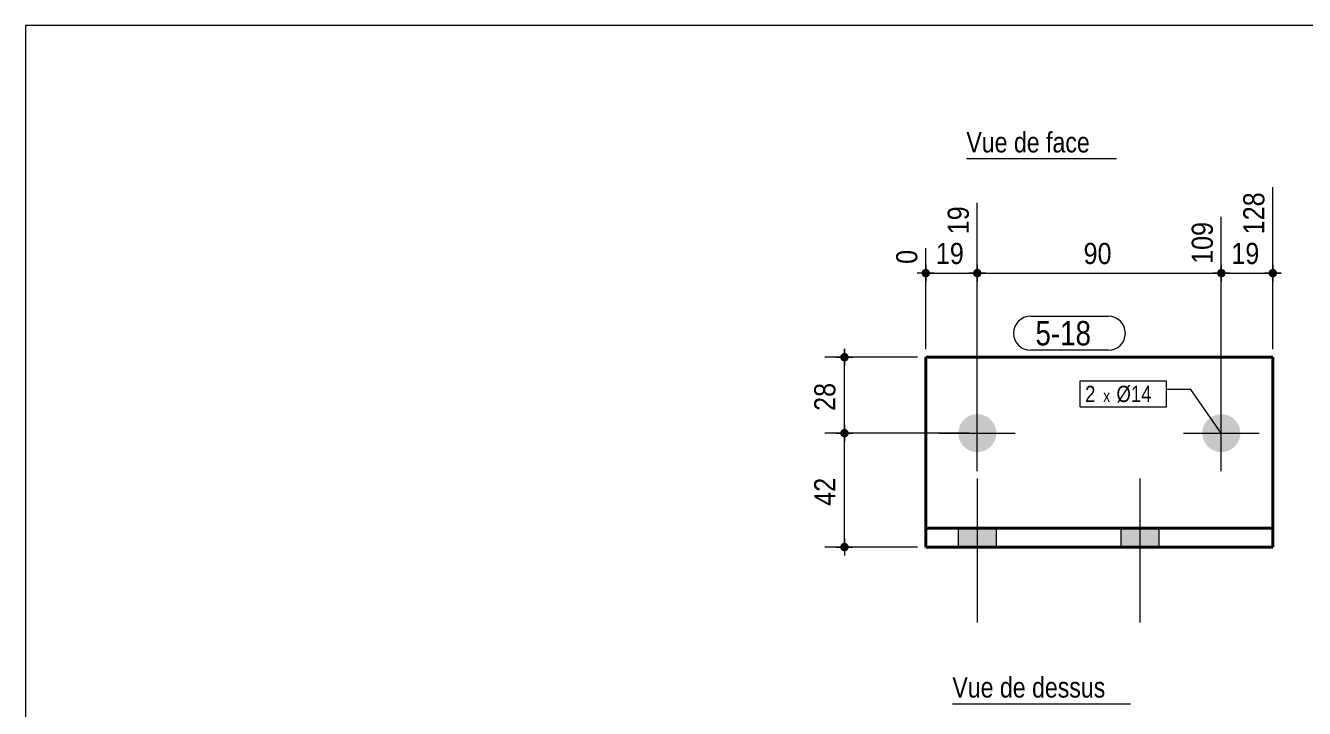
# Model space of a CAD drawing. Header units: millimetres. Extents: x 2 to 287, y 5 to 195.
# Drawn here: x 5 to 162.2, y 111.1 to 195 of the extents above; entities that cross this region are included whole.
import ezdxf

# ---------------------------------------------------------------- set-up
doc = ezdxf.new("R2010")
doc.units = ezdxf.units.MM
for name, color, linetype, lineweight in [('Autre type objet', 1, 'Continuous', 0), ('Boulon', 7, 'Continuous', 0), ('Cotation', 7, 'Continuous', 0), ('Désignation boulon', 3, 'Continuous', 0), ('Feuille dessin', 5, 'Continuous', 0), ('Piece', 2, 'Continuous', 0), ('Repère pièce', 3, 'Continuous', 0)]:
    doc.layers.add(name, color=color, linetype=linetype, lineweight=lineweight)
doc.styles.add('ARIAL', font='ARIAL.TTF')
doc.styles.add('COMIC_SANS_MS', font='COMIC.TTF')

# ---------------------------------------------------------------- blocks, each defined once
blk = doc.blocks.new('*A1')
at = {"layer": 'Boulon'}
for points in [[(121.96, 142.57), (121.9, 142.57), (121.84, 142.58), (121.78, 142.58), (121.73, 142.59), (121.67, 142.6), (121.61, 142.61), (121.56, 142.62), (121.5, 142.63), (121.45, 142.64), (121.39, 142.66), (121.34, 142.67), (121.28, 142.69), (121.23, 142.71), (121.17, 142.73), (121.12, 142.75), (121.07, 142.77), (121.02, 142.8), (120.96, 142.82), (120.91, 142.85), (120.86, 142.87), (120.81, 142.9), (120.76, 142.93), (120.72, 142.96), (120.67, 143), (120.62, 143.03), (120.58, 143.07), (120.53, 143.1), (120.49, 143.14), (120.45, 143.18), (120.4, 143.21), (120.36, 143.25), (120.32, 143.3), (120.28, 143.34), (120.25, 143.38), (120.21, 143.42), (120.17, 143.47), (120.14, 143.51), (120.11, 143.56), (120.07, 143.61), (120.04, 143.66), (120.01, 143.71), (119.98, 143.75), (119.96, 143.8), (119.93, 143.86), (119.9, 143.91), (119.88, 143.96), (119.86, 144.01), (119.84, 144.06), (119.82, 144.12), (119.8, 144.17), (119.78, 144.23), (119.76, 144.28), (119.75, 144.34), (119.74, 144.39), (119.72, 144.45), (119.71, 144.51), (119.71, 144.56), (119.7, 144.62), (119.69, 144.68), (119.69, 144.73), (119.68, 144.79), (119.68, 144.85), (119.68, 144.9), (119.68, 144.96), (119.68, 145.02), (119.69, 145.08), (119.69, 145.13), (119.7, 145.19), (119.71, 145.25), (119.71, 145.3), (119.72, 145.36), (119.74, 145.42), (119.75, 145.47), (119.76, 145.53), (119.78, 145.58), (119.8, 145.64), (119.82, 145.69), (119.84, 145.74), (119.86, 145.8), (119.88, 145.85), (119.9, 145.9), (119.93, 145.95), (119.96, 146), (119.98, 146.05), (120.01, 146.1), (120.04, 146.15), (120.07, 146.2), (120.11, 146.25), (120.14, 146.29), (120.17, 146.34), (120.21, 146.38), (120.25, 146.43), (120.28, 146.47), (120.32, 146.51), (120.36, 146.55), (120.4, 146.59), (120.45, 146.63), (120.49, 146.67), (120.53, 146.71), (120.58, 146.74), (120.62, 146.78), (120.67, 146.81), (120.72, 146.84), (120.76, 146.88), (120.81, 146.91), (120.86, 146.93), (120.91, 146.96), (120.96, 146.99), (121.02, 147.01), (121.07, 147.04), (121.12, 147.06), (121.17, 147.08), (121.23, 147.1), (121.28, 147.12), (121.34, 147.14), (121.39, 147.15), (121.45, 147.17), (121.5, 147.18), (121.56, 147.19), (121.61, 147.2), (121.67, 147.21), (121.73, 147.22), (121.78, 147.23), (121.84, 147.23), (121.9, 147.24), (121.96, 147.24), (122.01, 147.24), (122.07, 147.24), (122.13, 147.24), (122.18, 147.23), (122.24, 147.23), (122.3, 147.22), (122.36, 147.21), (122.41, 147.2), (122.47, 147.19), (122.52, 147.18), (122.58, 147.17), (122.64, 147.15), (122.69, 147.14), (122.75, 147.12), (122.8, 147.1), (122.85, 147.08), (122.91, 147.06), (122.96, 147.04), (123.01, 147.01), (123.06, 146.99), (123.11, 146.96), (123.16, 146.93), (123.21, 146.91), (123.26, 146.88), (123.31, 146.84), (123.36, 146.81), (123.4, 146.78), (123.45, 146.74), (123.49, 146.71), (123.54, 146.67), (123.58, 146.63), (123.62, 146.59), (123.66, 146.55), (123.7, 146.51), (123.74, 146.47), (123.78, 146.43), (123.82, 146.38), (123.85, 146.34), (123.89, 146.29), (123.92, 146.25), (123.95, 146.2), (123.98, 146.15), (124.01, 146.1), (124.04, 146.05), (124.07, 146), (124.1, 145.95), (124.12, 145.9), (124.15, 145.85), (124.17, 145.8), (124.19, 145.74), (124.21, 145.69), (124.23, 145.64), (124.25, 145.58), (124.26, 145.53), (124.28, 145.47), (124.29, 145.42), (124.3, 145.36), (124.31, 145.3), (124.32, 145.25), (124.33, 145.19), (124.34, 145.13), (124.34, 145.08), (124.34, 145.02), (124.35, 144.96), (124.35, 144.9), (124.35, 144.85), (124.34, 144.79), (124.34, 144.73), (124.34, 144.68), (124.33, 144.62), (124.32, 144.56), (124.31, 144.51), (124.3, 144.45), (124.29, 144.39), (124.28, 144.34), (124.26, 144.28), (124.25, 144.23), (124.23, 144.17), (124.21, 144.12), (124.19, 144.06), (124.17, 144.01), (124.15, 143.96), (124.12, 143.91), (124.1, 143.86), (124.07, 143.8), (124.04, 143.75), (124.01, 143.71), (123.98, 143.66), (123.95, 143.61), (123.92, 143.56), (123.89, 143.51), (123.85, 143.47), (123.82, 143.42), (123.78, 143.38), (123.74, 143.34), (123.7, 143.3), (123.66, 143.25), (123.62, 143.21), (123.58, 143.18), (123.54, 143.14), (123.49, 143.1), (123.45, 143.07), (123.4, 143.03), (123.36, 143), (123.31, 142.96), (123.26, 142.93), (123.21, 142.9), (123.16, 142.87), (123.11, 142.85), (123.06, 142.82), (123.01, 142.8), (122.96, 142.77), (122.91, 142.75), (122.85, 142.73), (122.8, 142.71), (122.75, 142.69), (122.69, 142.67), (122.64, 142.66), (122.58, 142.64), (122.52, 142.63), (122.47, 142.62), (122.41, 142.61), (122.36, 142.6), (122.3, 142.59), (122.24, 142.58), (122.18, 142.58), (122.13, 142.57), (122.07, 142.57), (122.01, 142.57)], [(151.96, 142.57), (151.9, 142.57), (151.84, 142.58), (151.78, 142.58), (151.73, 142.59), (151.67, 142.6), (151.61, 142.61), (151.56, 142.62), (151.5, 142.63), (151.45, 142.64), (151.39, 142.66), (151.34, 142.67), (151.28, 142.69), (151.23, 142.71), (151.17, 142.73), (151.12, 142.75), (151.07, 142.77), (151.02, 142.8), (150.96, 142.82), (150.91, 142.85), (150.86, 142.87), (150.81, 142.9), (150.76, 142.93), (150.72, 142.96), (150.67, 143), (150.62, 143.03), (150.58, 143.07), (150.53, 143.1), (150.49, 143.14), (150.45, 143.18), (150.4, 143.21), (150.36, 143.25), (150.32, 143.3), (150.28, 143.34), (150.25, 143.38), (150.21, 143.42), (150.17, 143.47), (150.14, 143.51), (150.11, 143.56), (150.07, 143.61), (150.04, 143.66), (150.01, 143.71), (149.98, 143.75), (149.96, 143.8), (149.93, 143.86), (149.9, 143.91), (149.88, 143.96), (149.86, 144.01), (149.84, 144.06), (149.82, 144.12), (149.8, 144.17), (149.78, 144.23), (149.76, 144.28), (149.75, 144.34), (149.74, 144.39), (149.72, 144.45), (149.71, 144.51), (149.71, 144.56), (149.7, 144.62), (149.69, 144.68), (149.69, 144.73), (149.68, 144.79), (149.68, 144.85), (149.68, 144.9), (149.68, 144.96), (149.68, 145.02), (149.69, 145.08), (149.69, 145.13), (149.7, 145.19), (149.71, 145.25), (149.71, 145.3), (149.72, 145.36), (149.74, 145.42), (149.75, 145.47), (149.76, 145.53), (149.78, 145.58), (149.8, 145.64), (149.82, 145.69), (149.84, 145.74), (149.86, 145.8), (149.88, 145.85), (149.9, 145.9), (149.93, 145.95), (149.96, 146), (149.98, 146.05), (150.01, 146.1), (150.04, 146.15), (150.07, 146.2), (150.11, 146.25), (150.14, 146.29), (150.17, 146.34), (150.21, 146.38), (150.25, 146.43), (150.28, 146.47), (150.32, 146.51), (150.36, 146.55), (150.4, 146.59), (150.45, 146.63), (150.49, 146.67), (150.53, 146.71), (150.58, 146.74), (150.62, 146.78), (150.67, 146.81), (150.72, 146.84), (150.76, 146.88), (150.81, 146.91), (150.86, 146.93), (150.91, 146.96), (150.96, 146.99), (151.02, 147.01), (151.07, 147.04), (151.12, 147.06), (151.17, 147.08), (151.23, 147.1), (151.28, 147.12), (151.34, 147.14), (151.39, 147.15), (151.45, 147.17), (151.5, 147.18), (151.56, 147.19), (151.61, 147.2), (151.67, 147.21), (151.73, 147.22), (151.78, 147.23), (151.84, 147.23), (151.9, 147.24), (151.96, 147.24), (152.01, 147.24), (152.07, 147.24), (152.13, 147.24), (152.18, 147.23), (152.24, 147.23), (152.3, 147.22), (152.36, 147.21), (152.41, 147.2), (152.47, 147.19), (152.52, 147.18), (152.58, 147.17), (152.64, 147.15), (152.69, 147.14), (152.75, 147.12), (152.8, 147.1), (152.85, 147.08), (152.91, 147.06), (152.96, 147.04), (153.01, 147.01), (153.06, 146.99), (153.11, 146.96), (153.16, 146.93), (153.21, 146.91), (153.26, 146.88), (153.31, 146.84), (153.36, 146.81), (153.4, 146.78), (153.45, 146.74), (153.49, 146.71), (153.54, 146.67), (153.58, 146.63), (153.62, 146.59), (153.66, 146.55), (153.7, 146.51), (153.74, 146.47), (153.78, 146.43), (153.82, 146.38), (153.85, 146.34), (153.89, 146.29), (153.92, 146.25), (153.95, 146.2), (153.98, 146.15), (154.01, 146.1), (154.04, 146.05), (154.07, 146), (154.1, 145.95), (154.12, 145.9), (154.15, 145.85), (154.17, 145.8), (154.19, 145.74), (154.21, 145.69), (154.23, 145.64), (154.25, 145.58), (154.26, 145.53), (154.28, 145.47), (154.29, 145.42), (154.3, 145.36), (154.31, 145.3), (154.32, 145.25), (154.33, 145.19), (154.34, 145.13), (154.34, 145.08), (154.34, 145.02), (154.35, 144.96), (154.35, 144.9), (154.35, 144.85), (154.34, 144.79), (154.34, 144.73), (154.34, 144.68), (154.33, 144.62), (154.32, 144.56), (154.31, 144.51), (154.3, 144.45), (154.29, 144.39), (154.28, 144.34), (154.26, 144.28), (154.25, 144.23), (154.23, 144.17), (154.21, 144.12), (154.19, 144.06), (154.17, 144.01), (154.15, 143.96), (154.12, 143.91), (154.1, 143.86), (154.07, 143.8), (154.04, 143.75), (154.01, 143.71), (153.98, 143.66), (153.95, 143.61), (153.92, 143.56), (153.89, 143.51), (153.85, 143.47), (153.82, 143.42), (153.78, 143.38), (153.74, 143.34), (153.7, 143.3), (153.66, 143.25), (153.62, 143.21), (153.58, 143.18), (153.54, 143.14), (153.49, 143.1), (153.45, 143.07), (153.4, 143.03), (153.36, 143), (153.31, 142.96), (153.26, 142.93), (153.21, 142.9), (153.16, 142.87), (153.11, 142.85), (153.06, 142.82), (153.01, 142.8), (152.96, 142.77), (152.91, 142.75), (152.85, 142.73), (152.8, 142.71), (152.75, 142.69), (152.69, 142.67), (152.64, 142.66), (152.58, 142.64), (152.52, 142.63), (152.47, 142.62), (152.41, 142.61), (152.36, 142.6), (152.3, 142.59), (152.24, 142.58), (152.18, 142.58), (152.13, 142.57), (152.07, 142.57), (152.01, 142.57)]]:
    blk.add_hatch(color=256, dxfattribs=at).paths.add_polyline_path(points, flags=17)
at = {"layer": 'Boulon', "linetype": 'Continuous', "lineweight": 0}
for p, q in [((122.01, 140.24), (122.01, 149.57)), ((152.01, 140.24), (152.01, 149.57)), ((117.35, 144.9), (126.68, 144.9)), ((147.35, 144.9), (156.68, 144.9))]:
    blk.add_line(p, q, dxfattribs=at)
blk = doc.blocks.new('*A2')
at = {"layer": 'Boulon'}
for points in [[(124.35, 133.24), (124.35, 130.9), (119.68, 130.9), (119.68, 133.24)], [(144.35, 133.24), (144.35, 130.9), (139.68, 130.9), (139.68, 133.24)]]:
    blk.add_hatch(color=256, dxfattribs=at).paths.add_polyline_path(points, flags=17)
at = {"layer": 'Boulon', "linetype": 'Continuous', "lineweight": 0}
for p, q in [((122.01, 139.32), (122.01, 121.65)), ((142.01, 139.32), (142.01, 121.65)), ((119.68, 133.24), (119.68, 130.9)), ((124.35, 133.24), (124.35, 130.9)), ((139.68, 133.24), (139.68, 130.9)), ((144.35, 133.24), (144.35, 130.9))]:
    blk.add_line(p, q, dxfattribs=at)
blk = doc.blocks.new('*A3')
at = {"layer": 'Piece', "color": 2, "linetype": 'Continuous', "lineweight": 40}
for p, q in [((115.68, 154.236667), (158.346667, 154.236667)), ((115.68, 154.236667), (115.68, 133.236667)), ((158.346667, 154.236667), (158.346667, 133.236667)), ((115.68, 133.236667), (115.68, 130.903333)), ((115.68, 133.236667), (158.346667, 133.236667)), ((158.346667, 133.236667), (158.346667, 130.903333)), ((115.68, 130.903333), (158.346667, 130.903333))]:
    blk.add_line(p, q, dxfattribs=at)
blk = doc.blocks.new('*A7')
at = {"layer": 'Feuille dessin', "linetype": 'Continuous', "lineweight": 0}
for p, q in [((282, 195), (5, 195)), ((5, 195), (5, 5))]:
    blk.add_line(p, q, dxfattribs=at)
blk = doc.blocks.new('*A12')
at = {"layer": 'Cotation'}
for points in [[(105.65, 144.39), (105.63, 144.39), (105.6, 144.39), (105.58, 144.39), (105.55, 144.4), (105.53, 144.41), (105.5, 144.41), (105.48, 144.42), (105.46, 144.43), (105.43, 144.45), (105.41, 144.46), (105.39, 144.47), (105.37, 144.49), (105.35, 144.5), (105.33, 144.52), (105.31, 144.54), (105.29, 144.56), (105.28, 144.57), (105.26, 144.59), (105.25, 144.62), (105.23, 144.64), (105.22, 144.66), (105.21, 144.68), (105.2, 144.71), (105.19, 144.73), (105.18, 144.75), (105.18, 144.78), (105.17, 144.8), (105.17, 144.83), (105.16, 144.85), (105.16, 144.88), (105.16, 144.9), (105.16, 144.93), (105.16, 144.96), (105.17, 144.98), (105.17, 145.01), (105.18, 145.03), (105.18, 145.06), (105.19, 145.08), (105.2, 145.1), (105.21, 145.13), (105.22, 145.15), (105.23, 145.17), (105.25, 145.19), (105.26, 145.21), (105.28, 145.23), (105.29, 145.25), (105.31, 145.27), (105.33, 145.29), (105.35, 145.31), (105.37, 145.32), (105.39, 145.34), (105.41, 145.35), (105.43, 145.36), (105.46, 145.37), (105.48, 145.39), (105.5, 145.39), (105.53, 145.4), (105.55, 145.41), (105.58, 145.41), (105.6, 145.42), (105.63, 145.42), (105.65, 145.42), (105.68, 145.42), (105.71, 145.42), (105.73, 145.42), (105.76, 145.42), (105.78, 145.41), (105.81, 145.41), (105.83, 145.4), (105.86, 145.39), (105.88, 145.39), (105.9, 145.37), (105.93, 145.36), (105.95, 145.35), (105.97, 145.34), (105.99, 145.32), (106.01, 145.31), (106.03, 145.29), (106.05, 145.27), (106.07, 145.25), (106.08, 145.23), (106.1, 145.21), (106.11, 145.19), (106.13, 145.17), (106.14, 145.15), (106.15, 145.13), (106.16, 145.1), (106.17, 145.08), (106.18, 145.06), (106.18, 145.03), (106.19, 145.01), (106.19, 144.98), (106.2, 144.96), (106.2, 144.93), (106.2, 144.9), (106.2, 144.88), (106.2, 144.85), (106.19, 144.83), (106.19, 144.8), (106.18, 144.78), (106.18, 144.75), (106.17, 144.73), (106.16, 144.71), (106.15, 144.68), (106.14, 144.66), (106.13, 144.64), (106.11, 144.62), (106.1, 144.59), (106.08, 144.57), (106.07, 144.56), (106.05, 144.54), (106.03, 144.52), (106.01, 144.5), (105.99, 144.49), (105.97, 144.47), (105.95, 144.46), (105.93, 144.45), (105.9, 144.43), (105.88, 144.42), (105.86, 144.41), (105.83, 144.41), (105.81, 144.4), (105.78, 144.39), (105.76, 144.39), (105.73, 144.39), (105.71, 144.39), (105.68, 144.38)], [(105.65, 130.38), (105.63, 130.39), (105.6, 130.39), (105.58, 130.39), (105.55, 130.4), (105.53, 130.41), (105.5, 130.41), (105.48, 130.42), (105.46, 130.43), (105.43, 130.44), (105.41, 130.46), (105.39, 130.47), (105.37, 130.49), (105.35, 130.5), (105.33, 130.52), (105.31, 130.54), (105.29, 130.55), (105.28, 130.57), (105.26, 130.59), (105.25, 130.61), (105.23, 130.64), (105.22, 130.66), (105.21, 130.68), (105.2, 130.7), (105.19, 130.73), (105.18, 130.75), (105.18, 130.78), (105.17, 130.8), (105.17, 130.83), (105.16, 130.85), (105.16, 130.88), (105.16, 130.9), (105.16, 130.93), (105.16, 130.95), (105.17, 130.98), (105.17, 131), (105.18, 131.03), (105.18, 131.05), (105.19, 131.08), (105.2, 131.1), (105.21, 131.13), (105.22, 131.15), (105.23, 131.17), (105.25, 131.19), (105.26, 131.21), (105.28, 131.23), (105.29, 131.25), (105.31, 131.27), (105.33, 131.29), (105.35, 131.31), (105.37, 131.32), (105.39, 131.34), (105.41, 131.35), (105.43, 131.36), (105.46, 131.37), (105.48, 131.38), (105.5, 131.39), (105.53, 131.4), (105.55, 131.41), (105.58, 131.41), (105.6, 131.42), (105.63, 131.42), (105.65, 131.42), (105.68, 131.42), (105.71, 131.42), (105.73, 131.42), (105.76, 131.42), (105.78, 131.41), (105.81, 131.41), (105.83, 131.4), (105.86, 131.39), (105.88, 131.38), (105.9, 131.37), (105.93, 131.36), (105.95, 131.35), (105.97, 131.34), (105.99, 131.32), (106.01, 131.31), (106.03, 131.29), (106.05, 131.27), (106.07, 131.25), (106.08, 131.23), (106.1, 131.21), (106.11, 131.19), (106.13, 131.17), (106.14, 131.15), (106.15, 131.13), (106.16, 131.1), (106.17, 131.08), (106.18, 131.05), (106.18, 131.03), (106.19, 131), (106.19, 130.98), (106.2, 130.95), (106.2, 130.93), (106.2, 130.9), (106.2, 130.88), (106.2, 130.85), (106.19, 130.83), (106.19, 130.8), (106.18, 130.78), (106.18, 130.75), (106.17, 130.73), (106.16, 130.7), (106.15, 130.68), (106.14, 130.66), (106.13, 130.64), (106.11, 130.61), (106.1, 130.59), (106.08, 130.57), (106.07, 130.55), (106.05, 130.54), (106.03, 130.52), (106.01, 130.5), (105.99, 130.49), (105.97, 130.47), (105.95, 130.46), (105.93, 130.44), (105.9, 130.43), (105.88, 130.42), (105.86, 130.41), (105.83, 130.41), (105.81, 130.4), (105.78, 130.39), (105.76, 130.39), (105.73, 130.39), (105.71, 130.38), (105.68, 130.38)]]:
    blk.add_hatch(color=256, dxfattribs=at).paths.add_polyline_path(points, flags=17)
at = {"layer": 'Cotation', "linetype": 'Continuous', "lineweight": 0}
for p, q in [((121.01, 144.9), (103.26, 144.9)), ((104.64, 144.9), (106.72, 144.9)), ((105.68, 145.94), (105.68, 143.86)), ((105.68, 144.9), (105.68, 145.94)), ((105.68, 130.9), (105.68, 144.9)), ((114.68, 130.9), (103.26, 130.9)), ((104.64, 130.9), (106.72, 130.9)), ((105.68, 131.94), (105.68, 129.86)), ((105.68, 130.9), (105.68, 129.86))]:
    blk.add_line(p, q, dxfattribs=at)
at = {"layer": 'Cotation'}
for p in [(105.68, 144.9), (105.68, 130.9)]:
    blk.add_point(p, dxfattribs=at)
at = {"layer": 'Cotation', "style": 'ARIAL', "width": 0.85}
blk.add_text('42', height=2.6, rotation=90.0002, dxfattribs=at).set_placement((104.56, 135.98))
blk = doc.blocks.new('*A13')
at = {"layer": 'Cotation'}
for points in [[(105.65, 153.72), (105.63, 153.72), (105.6, 153.72), (105.58, 153.73), (105.55, 153.73), (105.53, 153.74), (105.5, 153.75), (105.48, 153.76), (105.46, 153.77), (105.43, 153.78), (105.41, 153.79), (105.39, 153.8), (105.37, 153.82), (105.35, 153.83), (105.33, 153.85), (105.31, 153.87), (105.29, 153.89), (105.28, 153.91), (105.26, 153.93), (105.25, 153.95), (105.23, 153.97), (105.22, 153.99), (105.21, 154.01), (105.2, 154.04), (105.19, 154.06), (105.18, 154.09), (105.18, 154.11), (105.17, 154.14), (105.17, 154.16), (105.16, 154.19), (105.16, 154.21), (105.16, 154.24), (105.16, 154.26), (105.16, 154.29), (105.17, 154.31), (105.17, 154.34), (105.18, 154.36), (105.18, 154.39), (105.19, 154.41), (105.2, 154.44), (105.21, 154.46), (105.22, 154.48), (105.23, 154.5), (105.25, 154.53), (105.26, 154.55), (105.28, 154.57), (105.29, 154.59), (105.31, 154.6), (105.33, 154.62), (105.35, 154.64), (105.37, 154.65), (105.39, 154.67), (105.41, 154.68), (105.43, 154.7), (105.46, 154.71), (105.48, 154.72), (105.5, 154.73), (105.53, 154.73), (105.55, 154.74), (105.58, 154.75), (105.6, 154.75), (105.63, 154.75), (105.65, 154.76), (105.68, 154.76), (105.71, 154.76), (105.73, 154.75), (105.76, 154.75), (105.78, 154.75), (105.81, 154.74), (105.83, 154.73), (105.86, 154.73), (105.88, 154.72), (105.9, 154.71), (105.93, 154.7), (105.95, 154.68), (105.97, 154.67), (105.99, 154.65), (106.01, 154.64), (106.03, 154.62), (106.05, 154.6), (106.07, 154.59), (106.08, 154.57), (106.1, 154.55), (106.11, 154.53), (106.13, 154.5), (106.14, 154.48), (106.15, 154.46), (106.16, 154.44), (106.17, 154.41), (106.18, 154.39), (106.18, 154.36), (106.19, 154.34), (106.19, 154.31), (106.2, 154.29), (106.2, 154.26), (106.2, 154.24), (106.2, 154.21), (106.2, 154.19), (106.19, 154.16), (106.19, 154.14), (106.18, 154.11), (106.18, 154.09), (106.17, 154.06), (106.16, 154.04), (106.15, 154.01), (106.14, 153.99), (106.13, 153.97), (106.11, 153.95), (106.1, 153.93), (106.08, 153.91), (106.07, 153.89), (106.05, 153.87), (106.03, 153.85), (106.01, 153.83), (105.99, 153.82), (105.97, 153.8), (105.95, 153.79), (105.93, 153.78), (105.9, 153.77), (105.88, 153.76), (105.86, 153.75), (105.83, 153.74), (105.81, 153.73), (105.78, 153.73), (105.76, 153.72), (105.73, 153.72), (105.71, 153.72), (105.68, 153.72)], [(105.65, 144.39), (105.63, 144.39), (105.6, 144.39), (105.58, 144.39), (105.55, 144.4), (105.53, 144.41), (105.5, 144.41), (105.48, 144.42), (105.46, 144.43), (105.43, 144.45), (105.41, 144.46), (105.39, 144.47), (105.37, 144.49), (105.35, 144.5), (105.33, 144.52), (105.31, 144.54), (105.29, 144.56), (105.28, 144.57), (105.26, 144.59), (105.25, 144.62), (105.23, 144.64), (105.22, 144.66), (105.21, 144.68), (105.2, 144.71), (105.19, 144.73), (105.18, 144.75), (105.18, 144.78), (105.17, 144.8), (105.17, 144.83), (105.16, 144.85), (105.16, 144.88), (105.16, 144.9), (105.16, 144.93), (105.16, 144.96), (105.17, 144.98), (105.17, 145.01), (105.18, 145.03), (105.18, 145.06), (105.19, 145.08), (105.2, 145.1), (105.21, 145.13), (105.22, 145.15), (105.23, 145.17), (105.25, 145.19), (105.26, 145.21), (105.28, 145.23), (105.29, 145.25), (105.31, 145.27), (105.33, 145.29), (105.35, 145.31), (105.37, 145.32), (105.39, 145.34), (105.41, 145.35), (105.43, 145.36), (105.46, 145.37), (105.48, 145.39), (105.5, 145.39), (105.53, 145.4), (105.55, 145.41), (105.58, 145.41), (105.6, 145.42), (105.63, 145.42), (105.65, 145.42), (105.68, 145.42), (105.71, 145.42), (105.73, 145.42), (105.76, 145.42), (105.78, 145.41), (105.81, 145.41), (105.83, 145.4), (105.86, 145.39), (105.88, 145.39), (105.9, 145.37), (105.93, 145.36), (105.95, 145.35), (105.97, 145.34), (105.99, 145.32), (106.01, 145.31), (106.03, 145.29), (106.05, 145.27), (106.07, 145.25), (106.08, 145.23), (106.1, 145.21), (106.11, 145.19), (106.13, 145.17), (106.14, 145.15), (106.15, 145.13), (106.16, 145.1), (106.17, 145.08), (106.18, 145.06), (106.18, 145.03), (106.19, 145.01), (106.19, 144.98), (106.2, 144.96), (106.2, 144.93), (106.2, 144.9), (106.2, 144.88), (106.2, 144.85), (106.19, 144.83), (106.19, 144.8), (106.18, 144.78), (106.18, 144.75), (106.17, 144.73), (106.16, 144.71), (106.15, 144.68), (106.14, 144.66), (106.13, 144.64), (106.11, 144.62), (106.1, 144.59), (106.08, 144.57), (106.07, 144.56), (106.05, 144.54), (106.03, 144.52), (106.01, 144.5), (105.99, 144.49), (105.97, 144.47), (105.95, 144.46), (105.93, 144.45), (105.9, 144.43), (105.88, 144.42), (105.86, 144.41), (105.83, 144.41), (105.81, 144.4), (105.78, 144.39), (105.76, 144.39), (105.73, 144.39), (105.71, 144.39), (105.68, 144.38)]]:
    blk.add_hatch(color=256, dxfattribs=at).paths.add_polyline_path(points, flags=17)
at = {"layer": 'Cotation', "linetype": 'Continuous', "lineweight": 0}
for p, q in [((114.68, 154.24), (103.26, 154.24)), ((104.64, 154.24), (106.72, 154.24)), ((105.68, 155.28), (105.68, 153.2)), ((105.68, 154.24), (105.68, 155.28)), ((105.68, 144.9), (105.68, 154.24)), ((121.01, 144.9), (103.26, 144.9)), ((104.64, 144.9), (106.72, 144.9)), ((105.68, 145.94), (105.68, 143.86)), ((105.68, 144.9), (105.68, 143.86))]:
    blk.add_line(p, q, dxfattribs=at)
at = {"layer": 'Cotation'}
for p in [(105.68, 154.24), (105.68, 144.9)]:
    blk.add_point(p, dxfattribs=at)
at = {"layer": 'Cotation', "style": 'ARIAL', "width": 0.85}
blk.add_text('28', height=2.6, rotation=90.0002, dxfattribs=at).set_placement((104.56, 147.64))
blk = doc.blocks.new('*A14')
at = {"layer": 'Cotation'}
for points in [[(115.65, 164.05), (115.63, 164.05), (115.6, 164.06), (115.58, 164.06), (115.55, 164.07), (115.53, 164.07), (115.5, 164.08), (115.48, 164.09), (115.46, 164.1), (115.43, 164.11), (115.41, 164.12), (115.39, 164.14), (115.37, 164.15), (115.35, 164.17), (115.33, 164.18), (115.31, 164.2), (115.29, 164.22), (115.28, 164.24), (115.26, 164.26), (115.25, 164.28), (115.23, 164.3), (115.22, 164.32), (115.21, 164.35), (115.2, 164.37), (115.19, 164.39), (115.18, 164.42), (115.18, 164.44), (115.17, 164.47), (115.17, 164.49), (115.16, 164.52), (115.16, 164.54), (115.16, 164.57), (115.16, 164.6), (115.16, 164.62), (115.17, 164.65), (115.17, 164.67), (115.18, 164.7), (115.18, 164.72), (115.19, 164.75), (115.2, 164.77), (115.21, 164.79), (115.22, 164.82), (115.23, 164.84), (115.25, 164.86), (115.26, 164.88), (115.28, 164.9), (115.29, 164.92), (115.31, 164.94), (115.33, 164.96), (115.35, 164.97), (115.37, 164.99), (115.39, 165), (115.41, 165.02), (115.43, 165.03), (115.46, 165.04), (115.48, 165.05), (115.5, 165.06), (115.53, 165.07), (115.55, 165.07), (115.58, 165.08), (115.6, 165.08), (115.63, 165.09), (115.65, 165.09), (115.68, 165.09), (115.71, 165.09), (115.73, 165.09), (115.76, 165.08), (115.78, 165.08), (115.81, 165.07), (115.83, 165.07), (115.86, 165.06), (115.88, 165.05), (115.9, 165.04), (115.93, 165.03), (115.95, 165.02), (115.97, 165), (115.99, 164.99), (116.01, 164.97), (116.03, 164.96), (116.05, 164.94), (116.07, 164.92), (116.08, 164.9), (116.1, 164.88), (116.11, 164.86), (116.13, 164.84), (116.14, 164.82), (116.15, 164.79), (116.16, 164.77), (116.17, 164.75), (116.18, 164.72), (116.18, 164.7), (116.19, 164.67), (116.19, 164.65), (116.2, 164.62), (116.2, 164.6), (116.2, 164.57), (116.2, 164.54), (116.2, 164.52), (116.19, 164.49), (116.19, 164.47), (116.18, 164.44), (116.18, 164.42), (116.17, 164.39), (116.16, 164.37), (116.15, 164.35), (116.14, 164.32), (116.13, 164.3), (116.11, 164.28), (116.1, 164.26), (116.08, 164.24), (116.07, 164.22), (116.05, 164.2), (116.03, 164.18), (116.01, 164.17), (115.99, 164.15), (115.97, 164.14), (115.95, 164.12), (115.93, 164.11), (115.9, 164.1), (115.88, 164.09), (115.86, 164.08), (115.83, 164.07), (115.81, 164.07), (115.78, 164.06), (115.76, 164.06), (115.73, 164.05), (115.71, 164.05), (115.68, 164.05)], [(121.99, 164.05), (121.96, 164.05), (121.94, 164.06), (121.91, 164.06), (121.89, 164.07), (121.86, 164.07), (121.84, 164.08), (121.81, 164.09), (121.79, 164.1), (121.77, 164.11), (121.75, 164.12), (121.72, 164.14), (121.7, 164.15), (121.68, 164.17), (121.66, 164.18), (121.65, 164.2), (121.63, 164.22), (121.61, 164.24), (121.6, 164.26), (121.58, 164.28), (121.57, 164.3), (121.55, 164.32), (121.54, 164.35), (121.53, 164.37), (121.52, 164.39), (121.52, 164.42), (121.51, 164.44), (121.5, 164.47), (121.5, 164.49), (121.5, 164.52), (121.49, 164.54), (121.49, 164.57), (121.49, 164.6), (121.5, 164.62), (121.5, 164.65), (121.5, 164.67), (121.51, 164.7), (121.52, 164.72), (121.52, 164.75), (121.53, 164.77), (121.54, 164.79), (121.55, 164.82), (121.57, 164.84), (121.58, 164.86), (121.6, 164.88), (121.61, 164.9), (121.63, 164.92), (121.65, 164.94), (121.66, 164.96), (121.68, 164.97), (121.7, 164.99), (121.72, 165), (121.75, 165.02), (121.77, 165.03), (121.79, 165.04), (121.81, 165.05), (121.84, 165.06), (121.86, 165.07), (121.89, 165.07), (121.91, 165.08), (121.94, 165.08), (121.96, 165.09), (121.99, 165.09), (122.01, 165.09), (122.04, 165.09), (122.06, 165.09), (122.09, 165.08), (122.11, 165.08), (122.14, 165.07), (122.16, 165.07), (122.19, 165.06), (122.21, 165.05), (122.24, 165.04), (122.26, 165.03), (122.28, 165.02), (122.3, 165), (122.32, 164.99), (122.34, 164.97), (122.36, 164.96), (122.38, 164.94), (122.4, 164.92), (122.42, 164.9), (122.43, 164.88), (122.45, 164.86), (122.46, 164.84), (122.47, 164.82), (122.48, 164.79), (122.49, 164.77), (122.5, 164.75), (122.51, 164.72), (122.52, 164.7), (122.52, 164.67), (122.53, 164.65), (122.53, 164.62), (122.53, 164.6), (122.53, 164.57), (122.53, 164.54), (122.53, 164.52), (122.53, 164.49), (122.52, 164.47), (122.52, 164.44), (122.51, 164.42), (122.5, 164.39), (122.49, 164.37), (122.48, 164.35), (122.47, 164.32), (122.46, 164.3), (122.45, 164.28), (122.43, 164.26), (122.42, 164.24), (122.4, 164.22), (122.38, 164.2), (122.36, 164.18), (122.34, 164.17), (122.32, 164.15), (122.3, 164.14), (122.28, 164.12), (122.26, 164.11), (122.24, 164.1), (122.21, 164.09), (122.19, 164.08), (122.16, 164.07), (122.14, 164.07), (122.11, 164.06), (122.09, 164.06), (122.06, 164.05), (122.04, 164.05), (122.01, 164.05)]]:
    blk.add_hatch(color=256, dxfattribs=at).paths.add_polyline_path(points, flags=17)
at = {"layer": 'Cotation', "linetype": 'Continuous', "lineweight": 0}
for p, q in [((122.01, 145.9), (122.01, 173.21)), ((115.68, 155.24), (115.68, 167.64)), ((115.68, 165.61), (115.68, 163.53)), ((122.01, 165.61), (122.01, 163.53)), ((116.72, 164.57), (114.64, 164.57)), ((115.68, 164.57), (114.64, 164.57)), ((115.68, 164.57), (122.01, 164.57)), ((123.05, 164.57), (120.97, 164.57)), ((122.01, 164.57), (123.05, 164.57))]:
    blk.add_line(p, q, dxfattribs=at)
at = {"layer": 'Cotation'}
for p in [(115.68, 164.57), (122.01, 164.57)]:
    blk.add_point(p, dxfattribs=at)
at = {"layer": 'Cotation', "style": 'ARIAL', "width": 0.85}
for s, p in [('19', (120.97, 169.35)), ('0', (114.64, 165.71))]:
    blk.add_text(s, height=2.6, rotation=90.0002, dxfattribs=at).set_placement(p)
blk.add_text('19', height=2.6, dxfattribs=at).set_placement((116.92, 165.69))
blk = doc.blocks.new('*A15')
at = {"layer": 'Cotation'}
for points in [[(121.99, 164.05), (121.96, 164.05), (121.94, 164.06), (121.91, 164.06), (121.89, 164.07), (121.86, 164.07), (121.84, 164.08), (121.81, 164.09), (121.79, 164.1), (121.77, 164.11), (121.75, 164.12), (121.72, 164.14), (121.7, 164.15), (121.68, 164.17), (121.66, 164.18), (121.65, 164.2), (121.63, 164.22), (121.61, 164.24), (121.6, 164.26), (121.58, 164.28), (121.57, 164.3), (121.55, 164.32), (121.54, 164.35), (121.53, 164.37), (121.52, 164.39), (121.52, 164.42), (121.51, 164.44), (121.5, 164.47), (121.5, 164.49), (121.5, 164.52), (121.49, 164.54), (121.49, 164.57), (121.49, 164.6), (121.5, 164.62), (121.5, 164.65), (121.5, 164.67), (121.51, 164.7), (121.52, 164.72), (121.52, 164.75), (121.53, 164.77), (121.54, 164.79), (121.55, 164.82), (121.57, 164.84), (121.58, 164.86), (121.6, 164.88), (121.61, 164.9), (121.63, 164.92), (121.65, 164.94), (121.66, 164.96), (121.68, 164.97), (121.7, 164.99), (121.72, 165), (121.75, 165.02), (121.77, 165.03), (121.79, 165.04), (121.81, 165.05), (121.84, 165.06), (121.86, 165.07), (121.89, 165.07), (121.91, 165.08), (121.94, 165.08), (121.96, 165.09), (121.99, 165.09), (122.01, 165.09), (122.04, 165.09), (122.06, 165.09), (122.09, 165.08), (122.11, 165.08), (122.14, 165.07), (122.16, 165.07), (122.19, 165.06), (122.21, 165.05), (122.24, 165.04), (122.26, 165.03), (122.28, 165.02), (122.3, 165), (122.32, 164.99), (122.34, 164.97), (122.36, 164.96), (122.38, 164.94), (122.4, 164.92), (122.42, 164.9), (122.43, 164.88), (122.45, 164.86), (122.46, 164.84), (122.47, 164.82), (122.48, 164.79), (122.49, 164.77), (122.5, 164.75), (122.51, 164.72), (122.52, 164.7), (122.52, 164.67), (122.53, 164.65), (122.53, 164.62), (122.53, 164.6), (122.53, 164.57), (122.53, 164.54), (122.53, 164.52), (122.53, 164.49), (122.52, 164.47), (122.52, 164.44), (122.51, 164.42), (122.5, 164.39), (122.49, 164.37), (122.48, 164.35), (122.47, 164.32), (122.46, 164.3), (122.45, 164.28), (122.43, 164.26), (122.42, 164.24), (122.4, 164.22), (122.38, 164.2), (122.36, 164.18), (122.34, 164.17), (122.32, 164.15), (122.3, 164.14), (122.28, 164.12), (122.26, 164.11), (122.24, 164.1), (122.21, 164.09), (122.19, 164.08), (122.16, 164.07), (122.14, 164.07), (122.11, 164.06), (122.09, 164.06), (122.06, 164.05), (122.04, 164.05), (122.01, 164.05)], [(151.99, 164.05), (151.96, 164.05), (151.94, 164.06), (151.91, 164.06), (151.89, 164.07), (151.86, 164.07), (151.84, 164.08), (151.81, 164.09), (151.79, 164.1), (151.77, 164.11), (151.75, 164.12), (151.72, 164.14), (151.7, 164.15), (151.68, 164.17), (151.66, 164.18), (151.65, 164.2), (151.63, 164.22), (151.61, 164.24), (151.6, 164.26), (151.58, 164.28), (151.57, 164.3), (151.55, 164.32), (151.54, 164.35), (151.53, 164.37), (151.52, 164.39), (151.52, 164.42), (151.51, 164.44), (151.5, 164.47), (151.5, 164.49), (151.5, 164.52), (151.49, 164.54), (151.49, 164.57), (151.49, 164.6), (151.5, 164.62), (151.5, 164.65), (151.5, 164.67), (151.51, 164.7), (151.52, 164.72), (151.52, 164.75), (151.53, 164.77), (151.54, 164.79), (151.55, 164.82), (151.57, 164.84), (151.58, 164.86), (151.6, 164.88), (151.61, 164.9), (151.63, 164.92), (151.65, 164.94), (151.66, 164.96), (151.68, 164.97), (151.7, 164.99), (151.72, 165), (151.75, 165.02), (151.77, 165.03), (151.79, 165.04), (151.81, 165.05), (151.84, 165.06), (151.86, 165.07), (151.89, 165.07), (151.91, 165.08), (151.94, 165.08), (151.96, 165.09), (151.99, 165.09), (152.01, 165.09), (152.04, 165.09), (152.06, 165.09), (152.09, 165.08), (152.11, 165.08), (152.14, 165.07), (152.16, 165.07), (152.19, 165.06), (152.21, 165.05), (152.24, 165.04), (152.26, 165.03), (152.28, 165.02), (152.3, 165), (152.32, 164.99), (152.34, 164.97), (152.36, 164.96), (152.38, 164.94), (152.4, 164.92), (152.42, 164.9), (152.43, 164.88), (152.45, 164.86), (152.46, 164.84), (152.47, 164.82), (152.48, 164.79), (152.49, 164.77), (152.5, 164.75), (152.51, 164.72), (152.52, 164.7), (152.52, 164.67), (152.53, 164.65), (152.53, 164.62), (152.53, 164.6), (152.53, 164.57), (152.53, 164.54), (152.53, 164.52), (152.53, 164.49), (152.52, 164.47), (152.52, 164.44), (152.51, 164.42), (152.5, 164.39), (152.49, 164.37), (152.48, 164.35), (152.47, 164.32), (152.46, 164.3), (152.45, 164.28), (152.43, 164.26), (152.42, 164.24), (152.4, 164.22), (152.38, 164.2), (152.36, 164.18), (152.34, 164.17), (152.32, 164.15), (152.3, 164.14), (152.28, 164.12), (152.26, 164.11), (152.24, 164.1), (152.21, 164.09), (152.19, 164.08), (152.16, 164.07), (152.14, 164.07), (152.11, 164.06), (152.09, 164.06), (152.06, 164.05), (152.04, 164.05), (152.01, 164.05)]]:
    blk.add_hatch(color=256, dxfattribs=at).paths.add_polyline_path(points, flags=17)
at = {"layer": 'Cotation', "linetype": 'Continuous', "lineweight": 0}
for p, q in [((122.01, 145.9), (122.01, 173.21)), ((152.01, 145.9), (152.01, 171.5)), ((122.01, 165.61), (122.01, 163.53)), ((152.01, 165.61), (152.01, 163.53)), ((123.05, 164.57), (120.97, 164.57)), ((122.01, 164.57), (120.97, 164.57)), ((122.01, 164.57), (152.01, 164.57)), ((153.05, 164.57), (150.97, 164.57)), ((152.01, 164.57), (153.05, 164.57))]:
    blk.add_line(p, q, dxfattribs=at)
at = {"layer": 'Cotation'}
for p in [(122.01, 164.57), (152.01, 164.57)]:
    blk.add_point(p, dxfattribs=at)
at = {"layer": 'Cotation', "style": 'ARIAL', "width": 0.85}
blk.add_text('109', height=2.6, rotation=90.0002, dxfattribs=at).set_placement((150.97, 165.71))
blk.add_text('90', height=2.6, dxfattribs=at).set_placement((135.08, 165.69))
blk = doc.blocks.new('*A16')
at = {"layer": 'Cotation'}
for points in [[(151.99, 164.05), (151.96, 164.05), (151.94, 164.06), (151.91, 164.06), (151.89, 164.07), (151.86, 164.07), (151.84, 164.08), (151.81, 164.09), (151.79, 164.1), (151.77, 164.11), (151.75, 164.12), (151.72, 164.14), (151.7, 164.15), (151.68, 164.17), (151.66, 164.18), (151.65, 164.2), (151.63, 164.22), (151.61, 164.24), (151.6, 164.26), (151.58, 164.28), (151.57, 164.3), (151.55, 164.32), (151.54, 164.35), (151.53, 164.37), (151.52, 164.39), (151.52, 164.42), (151.51, 164.44), (151.5, 164.47), (151.5, 164.49), (151.5, 164.52), (151.49, 164.54), (151.49, 164.57), (151.49, 164.6), (151.5, 164.62), (151.5, 164.65), (151.5, 164.67), (151.51, 164.7), (151.52, 164.72), (151.52, 164.75), (151.53, 164.77), (151.54, 164.79), (151.55, 164.82), (151.57, 164.84), (151.58, 164.86), (151.6, 164.88), (151.61, 164.9), (151.63, 164.92), (151.65, 164.94), (151.66, 164.96), (151.68, 164.97), (151.7, 164.99), (151.72, 165), (151.75, 165.02), (151.77, 165.03), (151.79, 165.04), (151.81, 165.05), (151.84, 165.06), (151.86, 165.07), (151.89, 165.07), (151.91, 165.08), (151.94, 165.08), (151.96, 165.09), (151.99, 165.09), (152.01, 165.09), (152.04, 165.09), (152.06, 165.09), (152.09, 165.08), (152.11, 165.08), (152.14, 165.07), (152.16, 165.07), (152.19, 165.06), (152.21, 165.05), (152.24, 165.04), (152.26, 165.03), (152.28, 165.02), (152.3, 165), (152.32, 164.99), (152.34, 164.97), (152.36, 164.96), (152.38, 164.94), (152.4, 164.92), (152.42, 164.9), (152.43, 164.88), (152.45, 164.86), (152.46, 164.84), (152.47, 164.82), (152.48, 164.79), (152.49, 164.77), (152.5, 164.75), (152.51, 164.72), (152.52, 164.7), (152.52, 164.67), (152.53, 164.65), (152.53, 164.62), (152.53, 164.6), (152.53, 164.57), (152.53, 164.54), (152.53, 164.52), (152.53, 164.49), (152.52, 164.47), (152.52, 164.44), (152.51, 164.42), (152.5, 164.39), (152.49, 164.37), (152.48, 164.35), (152.47, 164.32), (152.46, 164.3), (152.45, 164.28), (152.43, 164.26), (152.42, 164.24), (152.4, 164.22), (152.38, 164.2), (152.36, 164.18), (152.34, 164.17), (152.32, 164.15), (152.3, 164.14), (152.28, 164.12), (152.26, 164.11), (152.24, 164.1), (152.21, 164.09), (152.19, 164.08), (152.16, 164.07), (152.14, 164.07), (152.11, 164.06), (152.09, 164.06), (152.06, 164.05), (152.04, 164.05), (152.01, 164.05)], [(158.32, 164.05), (158.3, 164.05), (158.27, 164.06), (158.25, 164.06), (158.22, 164.07), (158.2, 164.07), (158.17, 164.08), (158.15, 164.09), (158.12, 164.1), (158.1, 164.11), (158.08, 164.12), (158.06, 164.14), (158.04, 164.15), (158.02, 164.17), (158, 164.18), (157.98, 164.2), (157.96, 164.22), (157.94, 164.24), (157.93, 164.26), (157.91, 164.28), (157.9, 164.3), (157.89, 164.32), (157.88, 164.35), (157.87, 164.37), (157.86, 164.39), (157.85, 164.42), (157.84, 164.44), (157.84, 164.47), (157.83, 164.49), (157.83, 164.52), (157.83, 164.54), (157.83, 164.57), (157.83, 164.6), (157.83, 164.62), (157.83, 164.65), (157.84, 164.67), (157.84, 164.7), (157.85, 164.72), (157.86, 164.75), (157.87, 164.77), (157.88, 164.79), (157.89, 164.82), (157.9, 164.84), (157.91, 164.86), (157.93, 164.88), (157.94, 164.9), (157.96, 164.92), (157.98, 164.94), (158, 164.96), (158.02, 164.97), (158.04, 164.99), (158.06, 165), (158.08, 165.02), (158.1, 165.03), (158.12, 165.04), (158.15, 165.05), (158.17, 165.06), (158.2, 165.07), (158.22, 165.07), (158.25, 165.08), (158.27, 165.08), (158.3, 165.09), (158.32, 165.09), (158.35, 165.09), (158.37, 165.09), (158.4, 165.09), (158.42, 165.08), (158.45, 165.08), (158.47, 165.07), (158.5, 165.07), (158.52, 165.06), (158.55, 165.05), (158.57, 165.04), (158.59, 165.03), (158.61, 165.02), (158.64, 165), (158.66, 164.99), (158.68, 164.97), (158.7, 164.96), (158.71, 164.94), (158.73, 164.92), (158.75, 164.9), (158.76, 164.88), (158.78, 164.86), (158.79, 164.84), (158.81, 164.82), (158.82, 164.79), (158.83, 164.77), (158.84, 164.75), (158.84, 164.72), (158.85, 164.7), (158.86, 164.67), (158.86, 164.65), (158.86, 164.62), (158.87, 164.6), (158.87, 164.57), (158.87, 164.54), (158.86, 164.52), (158.86, 164.49), (158.86, 164.47), (158.85, 164.44), (158.84, 164.42), (158.84, 164.39), (158.83, 164.37), (158.82, 164.35), (158.81, 164.32), (158.79, 164.3), (158.78, 164.28), (158.76, 164.26), (158.75, 164.24), (158.73, 164.22), (158.71, 164.2), (158.7, 164.18), (158.68, 164.17), (158.66, 164.15), (158.64, 164.14), (158.61, 164.12), (158.59, 164.11), (158.57, 164.1), (158.55, 164.09), (158.52, 164.08), (158.5, 164.07), (158.47, 164.07), (158.45, 164.06), (158.42, 164.06), (158.4, 164.05), (158.37, 164.05), (158.35, 164.05)]]:
    blk.add_hatch(color=256, dxfattribs=at).paths.add_polyline_path(points, flags=17)
at = {"layer": 'Cotation', "linetype": 'Continuous', "lineweight": 0}
for p, q in [((158.35, 155.24), (158.35, 175.14)), ((152.01, 145.9), (152.01, 171.5)), ((152.01, 165.61), (152.01, 163.53)), ((158.35, 165.61), (158.35, 163.53)), ((153.05, 164.57), (150.97, 164.57)), ((152.01, 164.57), (150.97, 164.57)), ((152.01, 164.57), (158.35, 164.57)), ((159.39, 164.57), (157.31, 164.57)), ((158.35, 164.57), (159.39, 164.57))]:
    blk.add_line(p, q, dxfattribs=at)
at = {"layer": 'Cotation'}
for p in [(152.01, 164.57), (158.35, 164.57)]:
    blk.add_point(p, dxfattribs=at)
at = {"layer": 'Cotation', "style": 'ARIAL', "width": 0.85}
blk.add_text('128', height=2.6, rotation=90.0002, dxfattribs=at).set_placement((157.31, 169.35))
blk.add_text('19', height=2.6, dxfattribs=at).set_placement((153.25, 165.69))
blk = doc.blocks.new('*A17')
at = {"layer": 'Désignation boulon', "linetype": 'Continuous', "lineweight": 0}
for p, q in [((134.66684, 151.329247), (145.282465, 151.329247)), ((134.66684, 148.129247), (134.66684, 151.329247)), ((145.282465, 148.129247), (145.282465, 151.329247)), ((148.282465, 150.26258), (145.282465, 150.26258)), ((152.013151, 144.9046), (148.282465, 150.26258)), ((134.66684, 148.129247), (145.282465, 148.129247))]:
    blk.add_line(p, q, dxfattribs=at)
at = {"layer": 'Désignation boulon', "style": 'COMIC_SANS_MS', "width": 0.85}
for s, height, p in [('2', 2, (135.26684, 148.729247)), ('x', 1.5, (137.49477, 148.729247)), ('Ø14', 2, (139.125434, 148.729247))]:
    blk.add_text(s, height=height, dxfattribs=at).set_placement(p)
blk = doc.blocks.new('*A18')
at = {"layer": 'Repère pièce', "linetype": 'Continuous', "lineweight": 0}
for p, q in [((128.565835, 159.286667), (138.115445, 159.286667)), ((138.115445, 155.086667), (128.565835, 155.086667))]:
    blk.add_line(p, q, dxfattribs=at)
for centre, start, end in [((128.565835, 157.186667), 90, 270), ((138.115445, 157.186667), 270, 90)]:
    blk.add_arc(centre, 2.1, start, end, dxfattribs=at)
at = {"layer": 'Repère pièce', "style": 'COMIC_SANS_MS', "width": 0.85}
blk.add_text('5-18', height=3, dxfattribs=at).set_placement((129.165835, 155.686667))
blk = doc.blocks.new('*A19')
at = {"layer": 'Autre type objet', "linetype": 'Continuous', "lineweight": 0}
blk.add_line((120.672142, 178.655254), (139.114525, 178.655254), dxfattribs=at)
at = {"layer": 'Autre type objet', "style": 'COMIC_SANS_MS', "width": 0.85}
blk.add_text('Vue de face', height=2.5, dxfattribs=at).set_placement((120.672142, 179.405254))
blk = doc.blocks.new('*A26')
at = {"layer": 'Autre type objet', "linetype": 'Continuous', "lineweight": 0}
blk.add_line((118.94973, 111.653333), (140.836937, 111.653333), dxfattribs=at)
at = {"layer": 'Autre type objet', "style": 'COMIC_SANS_MS', "width": 0.85}
blk.add_text('Vue de dessus', height=2.5, dxfattribs=at).set_placement((118.94973, 112.403333))

msp = doc.modelspace()

# ---------------------------------------------------------------- block references
at = {"lineweight": 0}
for name in ['*A7', '*A19', '*A16', '*A14', '*A15', '*A18', '*A13', '*A3', '*A17', '*A1', '*A12', '*A2', '*A26']:
    msp.add_blockref(name, (0, 0), dxfattribs=at)

doc.saveas('drawing.dxf')
